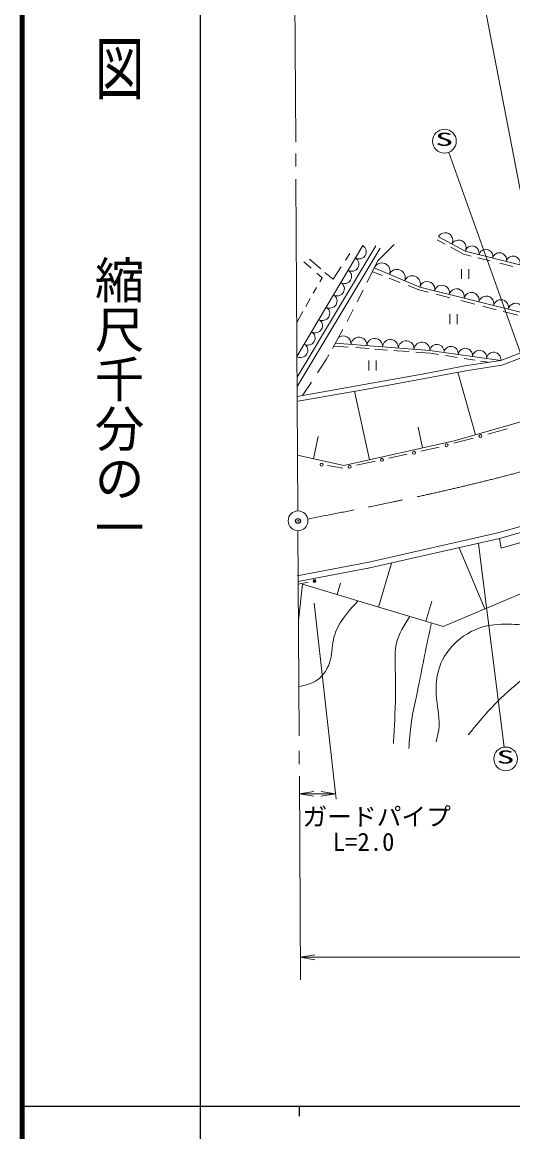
# Model space of a CAD drawing. Units: millimetres, scale not verified. Extents: x -199886483 to 680000, y -5525939 to 380000.
# Drawn here: x 40000 to 89586, y 202409 to 314561 of the extents above; entities that cross this region are included whole.
import ezdxf
from ezdxf.enums import TextEntityAlignment as Align

# ---------------------------------------------------------------- set-up
doc = ezdxf.new("R2010")
doc.units = ezdxf.units.MM
doc.header["$LTSCALE"] = 1000
doc.header["$PDMODE"] = 32
doc.header["$PDSIZE"] = 500
doc.linetypes.add('CHAIN', pattern=[18.5, 12, -1.5, 3.5, -1.5])
for name, color, linetype, lineweight in [('M-BGD', 7, 'Continuous', 13), ('M-BMK-SRVR', 3, 'Continuous', 13), ('M-OTRS', 6, 'Continuous', 25), ('M-STR-STR1', 1, 'Continuous', 13), ('M-STR-STR3', 7, 'Continuous', 13), ('M-STR-STRC', 7, 'Continuous', 13), ('M-TTL', 2, 'Continuous', 140), ('M-TTL-BAND', 7, 'Continuous', 25)]:
    doc.layers.add(name, color=color, linetype=linetype, lineweight=lineweight)
doc.styles.add('@ＭＳ ゴシック', font='')
doc.styles.add('ＭＳ ゴシック', font='')
doc.styles.get('@ＭＳ ゴシック').set_extended_font_data('@MS Gothic')
doc.styles.get('ＭＳ ゴシック').set_extended_font_data('MS Gothic')

# ---------------------------------------------------------------- blocks, each defined once
blk = doc.blocks.new('open_arrow')
at = {"color": 0, "linetype": 'Continuous', "lineweight": -2}
blk.add_lwpolyline([(7.5, 1.25), (0, 0), (7.5, -1.25)], dxfattribs=at)

msp = doc.modelspace()

# ---------------------------------------------------------------- linework, layer by layer
at = {"layer": 'M-BGD'}
for p, q in [((82069, 292880), (84774, 291404)), ((84774, 291404), (82069, 292880)), ((67770, 280779), (74423, 291976)), ((67770, 280779), (74423, 291976)), ((67782, 278696), (75741, 291971)), ((67787, 277732), (76169, 291714)), ((75926, 290408), (77593, 292077)), ((81926, 292559), (82757, 292111)), ((83318, 291807), (84610, 291110)), ((69041, 290595), (70179, 289631)), ((72680, 290502), (73131, 291193)), ((84610, 291110), (85383, 290918)), ((84774, 291404), (97226, 288330)), ((97226, 288330), (84774, 291404)), ((86060, 290750), (87297, 290443)), ((69217, 289686), (68471, 290336)), ((71424, 288577), (72236, 289822)), ((75109, 288772), (75926, 290408)), ((75586, 289728), (80176, 287768)), ((80176, 287768), (75586, 289728)), ((84394, 288613), (84393, 289613)), ((85143, 289613), (85144, 288613)), ((88290, 290196), (89578, 289876)), ((70311, 288732), (69773, 289201)), ((70070, 288307), (70311, 288732)), ((70597, 289278), (71424, 288577)), ((74845, 288247), (75109, 288772)), ((75390, 289334), (76402, 288943)), ((77094, 288675), (78159, 288263)), ((69424, 287171), (69749, 287743)), ((73869, 286307), (74459, 287482)), ((79007, 287935), (80091, 287516)), ((80091, 287516), (81017, 287277)), ((80176, 287768), (90625, 285193)), ((90625, 285193), (80176, 287768)), ((68658, 285822), (69119, 286635)), ((81857, 287060), (83224, 286708)), ((84322, 286424), (85745, 286057)), ((67750, 284225), (68367, 285311)), ((73128, 284837), (73465, 285506)), ((83214, 284039), (83214, 285039)), ((83964, 285040), (83964, 284040)), ((86546, 285851), (87901, 285501)), ((88616, 285317), (90095, 284935)), ((72832, 284293), (73128, 284837)), ((71348, 281576), (72391, 283487)), ((71488, 281832), (72945, 281724)), ((71644, 282118), (81196, 281372)), ((81196, 281372), (71644, 282118)), ((73727, 281666), (75059, 281567)), ((75649, 281523), (76928, 281428)), ((88364, 280377), (93930, 282488)), ((88492, 279890), (94107, 282020)), ((69843, 279113), (70739, 280461)), ((70739, 280461), (71002, 280941)), ((77576, 281380), (77909, 281355)), ((77909, 281355), (79110, 281267)), ((79792, 281217), (81238, 281111)), ((81196, 281372), (88364, 280377)), ((88364, 280377), (81196, 281372)), ((81238, 281111), (82086, 280977)), ((82770, 280869), (83950, 280683)), ((84661, 280571), (85799, 280391)), ((75036, 279368), (75035, 280368)), ((75785, 280369), (75786, 279369)), ((80782, 279066), (84745, 279825)), ((80874, 278575), (84830, 279332)), ((84745, 279825), (88364, 280377)), ((84830, 279332), (88492, 279890)), ((86315, 280310), (87108, 280185)), ((68330, 276839), (69229, 278190)), ((74575, 277940), (80782, 279066)), ((74663, 277448), (80874, 278575)), ((84030, 279179), (85825, 272861)), ((67793, 276744), (74575, 277940)), ((67880, 276252), (74663, 277448)), ((73570, 277255), (75111, 270340)), ((83650, 272243), (96506, 275895)), ((69929, 272676), (69437, 270437)), ((80008, 273632), (80475, 271536)), ((89011, 273458), (87052, 272927)), ((72513, 269761), (83650, 272243)), ((82154, 271598), (80299, 271195)), ((85583, 272528), (83624, 271997)), ((67827, 270790), (72513, 269761)), ((78907, 270893), (77052, 270490)), ((72413, 269483), (70847, 269743)), ((75660, 270188), (73805, 269785)), ((95655, 265090), (88084, 262946)), ((95824, 264514), (88232, 262365)), ((88232, 262365), (95824, 264514)), ((95995, 263570), (88419, 261404)), ((88084, 262946), (75028, 259984)), ((88232, 262365), (75151, 259397)), ((84160, 261441), (86767, 255279)), ((88419, 261404), (88232, 262365)), ((75028, 259984), (67788, 258609)), ((75151, 259397), (67900, 258019)), ((77337, 259893), (76010, 255452)), ((67893, 257768), (68908, 257959)), ((82552, 253496), (94792, 258675)), ((67923, 254077), (68328, 257749)), ((68328, 257749), (82552, 253496)), ((72176, 257860), (71830, 256702)), ((81401, 256039), (80798, 254020))]:
    msp.add_line(p, q, dxfattribs=at)
for centre, radius in [((86317, 272727), 150), ((82889, 271797), 150), ((76356, 270339), 150), ((79603, 271044), 150), ((70260, 269840), 150), ((73109, 269634), 150), ((69543, 258078), 150), ((69543, 258078), 100), ((69543, 258078), 50)]:
    msp.add_circle(centre, radius, dxfattribs=at)
for centre, radius, start, end in [((82745, 292511), 770, 331.3775, 151.3775), ((74054, 291354), 724, 239.27993, 59.27993), ((84098, 291773), 770, 331.3775, 151.3775), ((85466, 291233), 712, 346.13463, 166.13463), ((86849, 290892), 712, 346.13463, 166.13463), ((73314, 290109), 724, 239.27993, 59.27993), ((88233, 290550), 712, 346.13463, 166.13463), ((89617, 290209), 712, 346.13463, 166.13463), ((72575, 288865), 724, 239.27993, 59.27993), ((76351, 289402), 832, 336.86449, 156.86449), ((77881, 288748), 832, 336.86449, 156.86449), ((71836, 287621), 724, 239.27993, 59.27993), ((79411, 288094), 832, 336.86449, 156.86449), ((80922, 287584), 769, 346.16092, 166.16092), ((82415, 287216), 769, 346.16092, 166.16092), ((83908, 286848), 769, 346.16092, 166.16092), ((85401, 286480), 769, 346.16092, 166.16092), ((71097, 286377), 724, 239.27993, 59.27993), ((86893, 286113), 769, 346.16092, 166.16092), ((88386, 285745), 769, 346.16092, 166.16092), ((89879, 285377), 769, 346.16092, 166.16092), ((70357, 285133), 724, 239.27993, 59.27993), ((69618, 283889), 724, 239.27993, 59.27993), ((68879, 282645), 724, 239.27993, 59.27993), ((72440, 282056), 798, 355.53812, 127.19474), ((74032, 281931), 798, 355.53812, 175.53812), ((68139, 281401), 724, 239.27993, 59.27993), ((75624, 281807), 798, 355.53812, 175.53812), ((77216, 281683), 798, 355.53812, 175.53812), ((78808, 281559), 798, 355.53812, 175.53812), ((80400, 281435), 798, 355.53812, 175.53812), ((81913, 281273), 724, 352.09073, 172.09073), ((83346, 281074), 724, 352.09073, 172.09073), ((84780, 280875), 724, 352.09073, 172.09073), ((86214, 280675), 724, 352.09073, 172.09073), ((87647, 280476), 724, 352.09073, 172.09073)]:
    msp.add_arc(centre, radius, start, end, dxfattribs=at)
for points, knots in [([(85071, 242537), (86144, 243821), (87217, 245106), (88411, 246264), (90219, 248015), (92303, 249475), (94362, 250947), (96278, 252317), (98172, 253696), (100059, 255090), (101321, 256022), (102581, 256961), (103846, 257894), (104759, 258567), (105675, 259236), (106615, 259869), (107964, 260778), (109364, 261612), (110764, 262446)], [0, 0, 0, 0, 1, 1, 1, 2, 2, 2, 3, 3, 3, 4, 4, 4, 5, 5, 5, 6, 6, 6, 6]), ([(81824, 241834), (81940, 242236), (82056, 242639), (82110, 243044), (82245, 244064), (81986, 245104), (81885, 246164), (81767, 247393), (81861, 248648), (82328, 249762), (82740, 250744), (83443, 251616), (84301, 252279), (85204, 252975), (86280, 253440), (87388, 253618), (89192, 253906), (91084, 253435), (92864, 253716), (94033, 253901), (95154, 254411), (96238, 254960), (97643, 255672), (98986, 256450), (100217, 257382), (101533, 258380), (102720, 259553), (103908, 260727)], [0, 0, 0, 0, 1, 1, 1, 2, 2, 2, 3, 3, 3, 4, 4, 4, 5, 5, 5, 6, 6, 6, 7, 7, 7, 8, 8, 8, 9, 9, 9, 9]), ([(73935, 256072), (72893, 254924), (71851, 253776), (71512, 252394), (71336, 251675), (71351, 250893), (71152, 250131), (70936, 249304), (70470, 248501), (69795, 248048), (69268, 247694), (68614, 247553), (67961, 247412)], [0, 0, 0, 0, 1, 1, 1, 2, 2, 2, 3, 3, 3, 4, 4, 4, 4]), ([(79177, 254505), (78621, 253631), (78065, 252758), (77838, 251797), (77646, 250986), (77688, 250113), (77712, 249250), (77762, 247462), (77732, 245720), (77652, 243965), (77616, 243192), (77571, 242416), (77526, 241641)], [0, 0, 0, 0, 1, 1, 1, 2, 2, 2, 3, 3, 3, 4, 4, 4, 4]), ([(81368, 253850), (81131, 252753), (80893, 251657), (80672, 250557), (80459, 249496), (80262, 248433), (80037, 247373), (79775, 246134), (79477, 244900), (79307, 243647), (79196, 242825), (79141, 241994), (79086, 241164)], [0, 0, 0, 0, 1, 1, 1, 2, 2, 2, 3, 3, 3, 4, 4, 4, 4])]:
    msp.add_open_spline(points, degree=3, knots=knots, dxfattribs=at)
at = {"layer": 'M-BMK-SRVR'}
for p, q in [((67501, 327754), (67646, 302434)), ((67653, 301292), (67660, 299981)), ((67667, 298709), (67859, 265148)), ((67871, 263154), (67989, 242419)), ((67998, 240932), (68005, 239578)), ((68012, 238360), (68130, 217786))]:
    msp.add_line(p, q, dxfattribs=at)
msp.add_circle((67883, 264164), 1000, dxfattribs=at)
at = {"layer": 'M-OTRS'}
msp.add_point((67877, 264149), dxfattribs=at)
at = {"layer": 'M-STR-STR1', "color": 2, "linetype": 'CHAIN'}
msp.add_open_spline([(109240, 274893), (103878, 273135), (98517, 271378), (93088, 269852), (88402, 268535), (83667, 267389), (78907, 266370), (75565, 265654), (72211, 265000), (68857, 264346)], degree=3, knots=[0, 0, 0, 0, 1, 1, 1, 2, 2, 2, 3, 3, 3, 3], dxfattribs=at)
at = {"layer": 'M-STR-STR3'}
for p, q in [((90471, 296932), (85332, 323445)), ((69520, 255844), (71718, 236029)), ((68023, 236577), (71657, 236579)), ((352584, 220216), (68117, 220044))]:
    msp.add_line(p, q, dxfattribs=at)
at = {"layer": 'M-STR-STRC'}
for p, q in [((92536, 274973), (83112, 301400)), ((88712, 241291), (86104, 261823))]:
    msp.add_line(p, q, dxfattribs=at)
for centre in [(82672, 302533), (88863, 240101)]:
    msp.add_circle(centre, 1200, dxfattribs=at)
at = {"layer": 'M-TTL'}
msp.add_line((40000, 380000), (40000, 20000), dxfattribs=at)
at = {"layer": 'M-TTL-BAND'}
for p, q in [((58000, 370000), (58000, 20000)), ((40000, 205000), (579000, 205000)), ((68000, 205000), (68000, 204000))]:
    msp.add_line(p, q, dxfattribs=at)

# ---------------------------------------------------------------- block references
at = {"layer": 'M-STR-STR3', "xscale": 193, "yscale": 193}
for p in [(68023, 236577), (68117, 220044)]:
    msp.add_blockref('open_arrow', p, dxfattribs=at)
at = {"layer": 'M-STR-STR3', "xscale": 193, "yscale": 193, "rotation": 180}
msp.add_blockref('open_arrow', (71657, 236579), dxfattribs=at)

# ---------------------------------------------------------------- texts
at = {"layer": 'M-STR-STR3', "style": 'ＭＳ ゴシック'}
for s, p in [('ガードパイプ', (68330, 232792)), ('L=2.0', (71388, 230249))]:
    msp.add_text(s, height=1833, rotation=0.035, dxfattribs=at).set_placement(p, align=Align.BOTTOM_LEFT)
at = {"layer": 'M-STR-STRC', "style": 'ＭＳ ゴシック', "width": 2}
for p in [(81754, 301670), (87945, 239238)]:
    msp.add_text('S', height=1320, rotation=0.035, dxfattribs=at).set_placement(p, align=Align.BOTTOM_LEFT)
at = {"layer": 'M-TTL-BAND', "style": '@ＭＳ ゴシック', "width": 1.4}
msp.add_text('平  面  図', height=3666, rotation=270, dxfattribs=at).set_placement((49777, 306475), align=Align.MIDDLE_RIGHT)
at = {"layer": 'M-TTL-BAND', "style": '@ＭＳ ゴシック'}
msp.add_text('縮尺千分の一', height=3666, rotation=270, dxfattribs=at).set_placement((49777, 261030), align=Align.MIDDLE_RIGHT)

doc.saveas('drawing.dxf')
